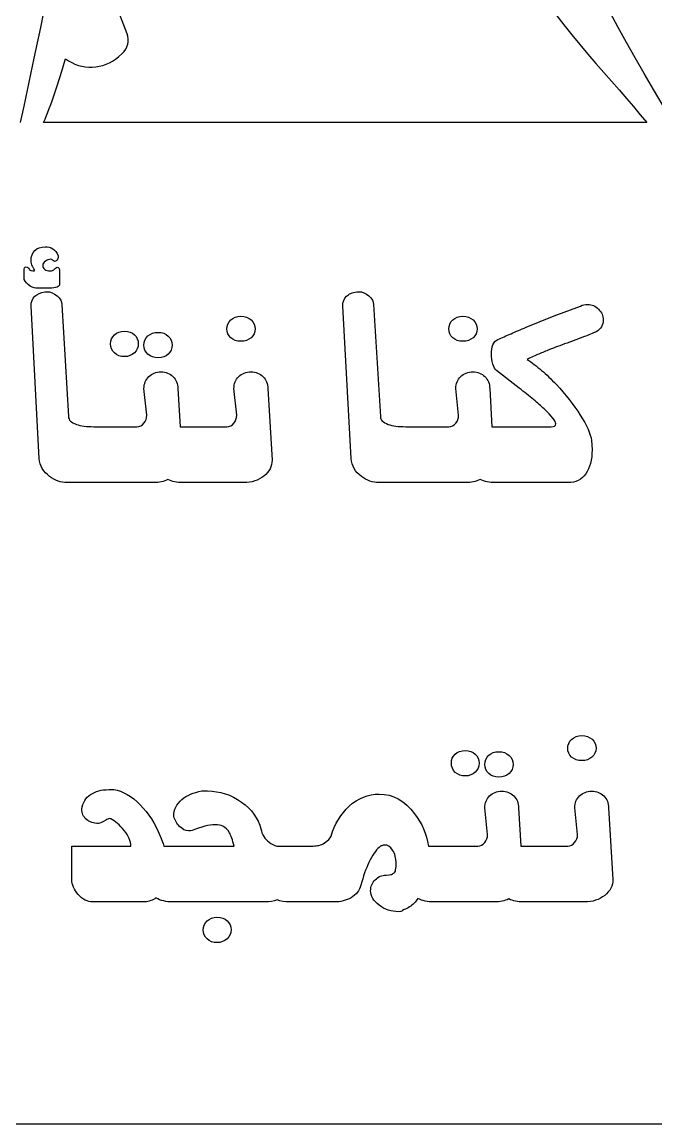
# Model space of a CAD drawing. Extents: x 895 to 1314, y 693 to 1260.
# Drawn here: x 1088.6 to 1204.2, y 693.1 to 894 of the extents above; entities that cross this region are included whole.
import ezdxf

# ---------------------------------------------------------------- set-up
doc = ezdxf.new("R2010")
doc.units = 0
doc.layers.add('H0113', color=7, linetype='CONTINUOUS')

msp = doc.modelspace()

# ---------------------------------------------------------------- linework, layer by layer
at = {"layer": 'H0113', "color": 7}
for points in [[(1107.719972, 891.889678), (1100.995972, 909.407677)], [(1106.147972, 887.689678), (1106.833972, 888.293678)], [(1202.47797, 875.685678), (1092.486973, 875.685678)], [(1094.499973, 850.367679), (1094.145973, 850.617679)], [(1095.144973, 851.388679), (1095.144973, 851.138679)], [(1088.920973, 847.328679), (1088.920973, 848.743679)], [(1090.149973, 848.685679), (1090.502973, 848.619679), (1090.752973, 848.639679), (1090.918973, 848.703679)], [(1095.415973, 848.140679), (1095.415973, 846.224679)], [(1093.625973, 845.496679), (1091.106973, 845.496679)], [(1092.734973, 844.830679), (1092.899973, 844.830679), (1093.105973, 844.830679)], [(1149.598971, 844.830679), (1149.764971, 844.830679), (1149.972971, 844.830679)], [(1091.688973, 814.39368), (1090.211973, 842.227679)], [(1095.826973, 842.479679), (1097.035973, 822.055679)], [(1148.559971, 814.39368), (1147.040971, 842.227679)], [(1152.655971, 842.477679), (1153.895971, 822.055679)], [(1180.49397, 838.373679), (1185.61497, 840.435679), (1190.38197, 842.227679)], [(1191.15197, 836.644679), (1187.94597, 835.478679)], [(1179.202971, 827.266679), (1175.080971, 830.454679)], [(1111.298972, 822.309679), (1110.799972, 827.191679)], [(1116.961972, 827.193679), (1117.382972, 820.222679), (1125.911972, 820.222679)], [(1127.701972, 822.309679), (1127.202972, 827.191679)], [(1133.364972, 827.193679), (1134.155972, 814.12368)], [(1168.169971, 822.309679), (1167.670971, 827.191679)], [(1173.832971, 827.193679), (1174.253971, 820.222679), (1185.05197, 820.222679)], [(1101.681972, 820.222679), (1109.508972, 820.222679)], [(1158.552971, 820.222679), (1166.379971, 820.222679)], [(1192.42197, 817.70868), (1192.48397, 816.91768), (1192.50497, 816.00068)], [(1112.609972, 810.02268), (1101.681972, 810.02268), (1101.410972, 810.02268), (1096.768973, 810.02268)], [(1129.013972, 810.02268), (1117.814972, 810.02268)], [(1169.480971, 810.02268), (1158.552971, 810.02268), (1158.281971, 810.02268), (1153.639971, 810.02268)], [(1188.11297, 810.02268), (1174.892971, 810.02268)], [(1104.395972, 754.037681), (1105.269972, 754.037681)], [(1121.356972, 753.788681), (1122.127972, 753.788681), (1122.377972, 753.788681)], [(1173.444971, 745.839681), (1172.944971, 750.721681)], [(1179.107971, 750.723681), (1179.528971, 743.753681), (1188.05897, 743.753681)], [(1189.84897, 745.839681), (1189.34897, 750.721681)], [(1195.51197, 750.723681), (1196.30197, 737.653682)], [(1119.562972, 746.585681), (1119.270972, 746.522681), (1118.916972, 746.522681)], [(1097.650973, 737.653682), (1097.650973, 743.753681), (1108.392972, 743.753681)], [(1114.431972, 743.753681), (1127.236972, 743.753681)], [(1134.991972, 743.753681), (1141.636971, 743.753681)], [(1162.667971, 743.753681), (1171.654971, 743.753681)], [(1156.687971, 739.435682), (1156.770971, 740.032681), (1156.770971, 740.546681)], [(1154.950971, 738.445682), (1155.492971, 738.486682), (1155.825971, 738.569682)], [(1110.952972, 733.552682), (1101.481972, 733.552682)], [(1132.851972, 733.552682), (1116.010972, 733.552682)], [(1145.424971, 733.552682), (1137.327972, 733.552682)], [(1174.755971, 733.552682), (1163.556971, 733.552682)], [(1191.15997, 733.552682), (1179.960971, 733.552682)], [(924.856977, 693.071683), (1283.685968, 693.071683)]]:
    msp.add_lwpolyline(points, dxfattribs=at)
at = {"layer": 'H0113', "color": 1}
for points in [[(1107.719972, 891.889678), (1100.995972, 909.407677)], [(1106.147972, 887.689678), (1106.833972, 888.293678)], [(1202.47797, 875.685678), (1092.486973, 875.685678)], [(1094.499973, 850.367679), (1094.145973, 850.617679)], [(1095.144973, 851.388679), (1095.144973, 851.138679)], [(1088.920973, 847.328679), (1088.920973, 848.743679)], [(1090.149973, 848.685679), (1090.502973, 848.619679), (1090.752973, 848.639679), (1090.918973, 848.703679)], [(1095.415973, 848.140679), (1095.415973, 846.224679)], [(1093.625973, 845.496679), (1091.106973, 845.496679)], [(1092.734973, 844.830679), (1092.899973, 844.830679), (1093.105973, 844.830679)], [(1149.598971, 844.830679), (1149.764971, 844.830679), (1149.972971, 844.830679)], [(1091.688973, 814.39368), (1090.211973, 842.227679)], [(1095.826973, 842.479679), (1097.035973, 822.055679)], [(1148.559971, 814.39368), (1147.040971, 842.227679)], [(1152.655971, 842.477679), (1153.895971, 822.055679)], [(1180.49397, 838.373679), (1185.61497, 840.435679), (1190.38197, 842.227679)], [(1191.15197, 836.644679), (1187.94597, 835.478679)], [(1179.202971, 827.266679), (1175.080971, 830.454679)], [(1111.298972, 822.309679), (1110.799972, 827.191679)], [(1116.961972, 827.193679), (1117.382972, 820.222679), (1125.911972, 820.222679)], [(1127.701972, 822.309679), (1127.202972, 827.191679)], [(1133.364972, 827.193679), (1134.155972, 814.12368)], [(1168.169971, 822.309679), (1167.670971, 827.191679)], [(1173.832971, 827.193679), (1174.253971, 820.222679), (1185.05197, 820.222679)], [(1101.681972, 820.222679), (1109.508972, 820.222679)], [(1158.552971, 820.222679), (1166.379971, 820.222679)], [(1192.42197, 817.70868), (1192.48397, 816.91768), (1192.50497, 816.00068)], [(1112.609972, 810.02268), (1101.681972, 810.02268), (1101.410972, 810.02268), (1096.768973, 810.02268)], [(1129.013972, 810.02268), (1117.814972, 810.02268)], [(1169.480971, 810.02268), (1158.552971, 810.02268), (1158.281971, 810.02268), (1153.639971, 810.02268)], [(1188.11297, 810.02268), (1174.892971, 810.02268)], [(1104.395972, 754.037681), (1105.269972, 754.037681)], [(1121.356972, 753.788681), (1122.127972, 753.788681), (1122.377972, 753.788681)], [(1173.444971, 745.839681), (1172.944971, 750.721681)], [(1179.107971, 750.723681), (1179.528971, 743.753681), (1188.05897, 743.753681)], [(1189.84897, 745.839681), (1189.34897, 750.721681)], [(1195.51197, 750.723681), (1196.30197, 737.653682)], [(1119.562972, 746.585681), (1119.270972, 746.522681), (1118.916972, 746.522681)], [(1097.650973, 737.653682), (1097.650973, 743.753681), (1108.392972, 743.753681)], [(1114.431972, 743.753681), (1127.236972, 743.753681)], [(1134.991972, 743.753681), (1141.636971, 743.753681)], [(1162.667971, 743.753681), (1171.654971, 743.753681)], [(1156.687971, 739.435682), (1156.770971, 740.032681), (1156.770971, 740.546681)], [(1154.950971, 738.445682), (1155.492971, 738.486682), (1155.825971, 738.569682)], [(1110.952972, 733.552682), (1101.481972, 733.552682)], [(1132.851972, 733.552682), (1116.010972, 733.552682)], [(1145.424971, 733.552682), (1137.327972, 733.552682)], [(1174.755971, 733.552682), (1163.556971, 733.552682)], [(1191.15997, 733.552682), (1179.960971, 733.552682)], [(924.856977, 693.071683), (1283.685968, 693.071683)]]:
    msp.add_lwpolyline(points, dxfattribs=at)
for points in [[(1088.920973, 847.328679)], [(1125.911972, 838.043679)], [(1166.379971, 838.043679)], [(1104.700972, 835.337679)], [(1110.799972, 835.107679)], [(1167.649971, 820.858679)], [(1093.583973, 811.15268)], [(1193.22097, 761.573681)], [(1171.904971, 758.867681)], [(1178.086971, 758.638681)], [(1194.80397, 734.749682)], [(1125.950972, 726.838682)]]:
    msp.add_lwpolyline(points, close=True, dxfattribs=at)
at = {"layer": 'H0113', "color": 7}
for points in [[(1097.857973, 950.089676), (1099.938973, 933.893677), (1095.296973, 907.659677), (1088.201973, 875.685678)], [(1207.32197, 875.685678), (1187.21197, 908.241677), (1179.417971, 931.504677), (1177.059971, 948.407676)], [(1168.543971, 944.148676), (1166.969971, 911.461677), (1190.14797, 890.798678), (1202.47797, 875.685678)], [(1106.833972, 888.293678), (1107.851972, 889.188678), (1108.205972, 890.623678), (1107.719972, 891.889678)], [(1092.486973, 875.685678), (1093.904973, 878.980678), (1095.246973, 882.908678), (1096.472973, 887.317678)], [(1096.472973, 887.317678), (1099.378973, 885.133678), (1103.417972, 885.288678), (1106.147972, 887.689678)], [(1090.211973, 850.510679), (1090.211973, 851.267679), (1090.441973, 851.876679), (1090.904973, 852.339679)], [(1090.904973, 852.339679), (1091.365973, 852.800679), (1091.981973, 853.032679), (1092.751973, 853.032679)], [(1092.751973, 853.032679), (1093.310973, 853.032679), (1093.786973, 852.903679), (1094.178973, 852.647679)], [(1094.178973, 852.647679), (1094.570973, 852.390679), (1094.892973, 851.970679), (1095.144973, 851.388679)], [(1090.439973, 849.459679), (1090.287973, 849.810679), (1090.211973, 850.159679), (1090.211973, 850.510679)], [(1092.813973, 850.388679), (1092.493973, 850.180679), (1092.334973, 849.930679), (1092.334973, 849.638679)], [(1093.832973, 850.742679), (1093.444973, 850.742679), (1093.105973, 850.624679), (1092.813973, 850.388679)], [(1094.145973, 850.617679), (1094.034973, 850.700679), (1093.930973, 850.742679), (1093.832973, 850.742679)], [(1094.967973, 850.617679), (1094.849973, 850.465679), (1094.693973, 850.381679), (1094.499973, 850.367679)], [(1095.144973, 851.138679), (1095.144973, 850.943679), (1095.085973, 850.770679), (1094.967973, 850.617679)], [(1088.920973, 848.743679), (1088.920973, 848.910679), (1088.951973, 849.049679), (1089.013973, 849.160679)], [(1089.013973, 849.160679), (1089.076973, 849.271679), (1089.177973, 849.340679), (1089.316973, 849.368679)], [(1089.316973, 849.368679), (1089.426973, 849.324679), (1089.524973, 849.276679), (1089.607973, 849.225679)], [(1089.607973, 849.225679), (1089.691973, 849.173679), (1089.794973, 849.059679), (1089.919973, 848.883679)], [(1089.919973, 848.883679), (1089.933973, 848.809679), (1090.009973, 848.743679), (1090.149973, 848.685679)], [(1090.690973, 849.029679), (1090.606973, 849.161679), (1090.522973, 849.305679), (1090.439973, 849.459679)], [(1090.918973, 848.703679), (1090.848973, 848.787679), (1090.773973, 848.895679), (1090.690973, 849.029679)], [(1092.334973, 849.638679), (1092.334973, 849.375679), (1092.452973, 849.132679), (1092.688973, 848.910679)], [(1092.688973, 848.910679), (1092.951973, 848.715679), (1093.264973, 848.619679), (1093.625973, 848.619679)], [(1093.625973, 848.619679), (1093.846973, 848.619679), (1094.055973, 848.667679), (1094.249973, 848.764679)], [(1094.249973, 848.764679), (1094.304973, 848.792679), (1094.374973, 848.844679), (1094.457973, 848.920679)], [(1094.457973, 848.920679), (1094.541973, 848.997679), (1094.603973, 849.063679), (1094.644973, 849.118679)], [(1094.644973, 849.118679), (1094.784973, 849.257679), (1094.895973, 849.327679), (1094.978973, 849.327679)], [(1094.978973, 849.327679), (1095.130973, 849.354679), (1095.238973, 849.261679), (1095.300973, 849.046679)], [(1095.300973, 849.046679), (1095.363973, 848.830679), (1095.398973, 848.660679), (1095.404973, 848.535679)], [(1095.404973, 848.535679), (1095.411973, 848.411679), (1095.415973, 848.278679), (1095.415973, 848.140679)], [(1089.680973, 846.131679), (1089.173973, 846.554679), (1088.920973, 846.953679), (1088.920973, 847.328679)], [(1091.106973, 845.496679), (1090.661973, 845.496679), (1090.186973, 845.708679), (1089.680973, 846.131679)], [(1095.415973, 846.224679), (1095.415973, 845.975679), (1095.255973, 845.791679), (1094.936973, 845.673679)], [(1090.211973, 842.227679), (1090.211973, 842.989679), (1090.433973, 843.581679), (1090.877973, 844.004679)], [(1090.877973, 844.004679), (1091.322973, 844.428679), (1091.941973, 844.703679), (1092.734973, 844.830679)], [(1093.105973, 844.830679), (1093.737973, 844.830679), (1094.349973, 844.583679), (1094.940973, 844.092679)], [(1094.936973, 845.673679), (1094.617973, 845.555679), (1094.179973, 845.496679), (1093.625973, 845.496679)], [(1094.940973, 844.092679), (1095.530973, 843.599679), (1095.826973, 843.061679), (1095.826973, 842.479679)], [(1147.040971, 842.227679), (1147.040971, 842.989679), (1147.265971, 843.581679), (1147.716971, 844.004679)], [(1147.716971, 844.004679), (1148.166971, 844.428679), (1148.794971, 844.703679), (1149.598971, 844.830679)], [(1149.972971, 844.830679), (1150.596971, 844.830679), (1151.199971, 844.583679), (1151.781971, 844.091679)], [(1151.781971, 844.091679), (1152.363971, 843.598679), (1152.655971, 843.060679), (1152.655971, 842.477679)], [(1190.38197, 842.227679), (1190.76997, 842.422679), (1191.20697, 842.519679), (1191.69297, 842.519679)], [(1191.69297, 842.519679), (1192.46997, 842.519679), (1193.13597, 842.231679), (1193.69197, 841.654679)], [(1126.619972, 839.677679), (1127.091972, 840.128679), (1127.709972, 840.354679), (1128.472972, 840.354679)], [(1128.472972, 840.354679), (1129.235972, 840.354679), (1129.859972, 840.132679), (1130.346972, 839.688679)], [(1167.087971, 839.677679), (1167.559971, 840.128679), (1168.176971, 840.354679), (1168.939971, 840.354679)], [(1168.939971, 840.354679), (1169.703971, 840.354679), (1170.327971, 840.132679), (1170.814971, 839.688679)], [(1193.69197, 841.654679), (1194.24597, 841.078679), (1194.52497, 840.428679), (1194.52497, 839.707679)], [(1125.911972, 838.043679), (1125.911972, 838.681679), (1126.147972, 839.226679), (1126.619972, 839.677679)], [(1126.619972, 836.450679), (1126.147972, 836.888679), (1125.911972, 837.419679), (1125.911972, 838.043679)], [(1131.074972, 838.043679), (1131.074972, 837.419679), (1130.827972, 836.888679), (1130.335972, 836.450679)], [(1130.346972, 839.688679), (1130.831972, 839.243679), (1131.074972, 838.695679), (1131.074972, 838.043679)], [(1166.379971, 838.043679), (1166.379971, 838.681679), (1166.615971, 839.226679), (1167.087971, 839.677679)], [(1167.087971, 836.450679), (1166.615971, 836.888679), (1166.379971, 837.419679), (1166.379971, 838.043679)], [(1171.541971, 838.043679), (1171.541971, 837.419679), (1171.295971, 836.888679), (1170.803971, 836.450679)], [(1170.814971, 839.688679), (1171.299971, 839.243679), (1171.541971, 838.695679), (1171.541971, 838.043679)], [(1177.724971, 837.184679), (1178.584971, 837.560679), (1179.507971, 837.955679), (1180.49397, 838.373679)], [(1194.52497, 839.707679), (1194.52497, 838.735679), (1194.10097, 838.012679), (1193.25497, 837.540679)], [(1104.700972, 835.337679), (1104.700972, 835.974679), (1104.932972, 836.520679), (1105.397972, 836.971679)], [(1105.397972, 836.971679), (1105.861972, 837.421679), (1106.482972, 837.647679), (1107.260972, 837.647679)], [(1107.260972, 837.647679), (1107.995972, 837.647679), (1108.592972, 837.425679), (1109.050972, 836.982679)], [(1109.050972, 836.982679), (1109.522972, 836.565679), (1109.758972, 836.016679), (1109.758972, 835.337679)], [(1110.799972, 835.107679), (1110.799972, 835.774679), (1111.038972, 836.326679), (1111.517972, 836.763679)], [(1111.517972, 836.763679), (1111.995972, 837.200679), (1112.617972, 837.419679), (1113.380972, 837.419679)], [(1113.380972, 837.419679), (1114.129972, 837.419679), (1114.744972, 837.197679), (1115.222972, 836.752679)], [(1115.222972, 836.752679), (1115.701972, 836.308679), (1115.940972, 835.760679), (1115.940972, 835.107679)], [(1128.472972, 835.795679), (1127.709972, 835.795679), (1127.091972, 836.013679), (1126.619972, 836.450679)], [(1130.335972, 836.450679), (1129.842972, 836.013679), (1129.222972, 835.795679), (1128.472972, 835.795679)], [(1168.939971, 835.795679), (1168.176971, 835.795679), (1167.559971, 836.013679), (1167.087971, 836.450679)], [(1170.803971, 836.450679), (1170.310971, 836.013679), (1169.689971, 835.795679), (1168.939971, 835.795679)], [(1174.424971, 835.132679), (1174.598971, 835.597679), (1174.899971, 835.928679), (1175.329971, 836.122679)], [(1175.329971, 836.122679), (1176.066971, 836.455679), (1176.863971, 836.809679), (1177.724971, 837.184679)], [(1193.25497, 837.540679), (1192.97697, 837.387679), (1192.27597, 837.088679), (1191.15197, 836.644679)], [(1105.418972, 833.660679), (1104.939972, 834.098679), (1104.700972, 834.657679), (1104.700972, 835.337679)], [(1109.758972, 835.337679), (1109.758972, 834.698679), (1109.519972, 834.150679), (1109.039972, 833.692679)], [(1111.517972, 833.432679), (1111.038972, 833.869679), (1110.799972, 834.427679), (1110.799972, 835.107679)], [(1115.940972, 835.107679), (1115.940972, 834.455679), (1115.701972, 833.903679), (1115.222972, 833.453679)], [(1174.164971, 833.434679), (1174.164971, 834.100679), (1174.250971, 834.667679), (1174.424971, 835.132679)], [(1184.76097, 834.269679), (1184.12297, 834.019679), (1183.47297, 833.752679), (1182.81497, 833.467679)], [(1187.94597, 835.478679), (1186.69697, 835.033679), (1185.63597, 834.630679), (1184.76097, 834.269679)], [(1107.260972, 833.005679), (1106.510972, 833.005679), (1105.896972, 833.223679), (1105.418972, 833.660679)], [(1109.039972, 833.692679), (1108.561972, 833.234679), (1107.967972, 833.005679), (1107.260972, 833.005679)], [(1113.380972, 832.776679), (1112.617972, 832.776679), (1111.995972, 832.995679), (1111.517972, 833.432679)], [(1115.222972, 833.453679), (1114.744972, 833.001679), (1114.129972, 832.776679), (1113.380972, 832.776679)], [(1174.424971, 831.641679), (1174.250971, 832.252679), (1174.164971, 832.850679), (1174.164971, 833.434679)], [(1182.81497, 833.467679), (1182.15597, 833.183679), (1181.43697, 832.860679), (1180.65997, 832.499679)], [(1180.65997, 832.499679), (1181.53397, 831.915679), (1182.41197, 831.245679), (1183.29397, 830.488679)], [(1111.673972, 829.370679), (1112.256972, 829.934679), (1112.998972, 830.216679), (1113.900972, 830.216679)], [(1113.900972, 830.216679), (1114.774972, 830.216679), (1115.503972, 829.930679), (1116.087972, 829.360679)], [(1128.076972, 829.370679), (1128.660972, 829.934679), (1129.401972, 830.216679), (1130.304972, 830.216679)], [(1130.304972, 830.216679), (1131.178972, 830.216679), (1131.907972, 829.930679), (1132.490972, 829.360679)], [(1168.544971, 829.370679), (1169.127971, 829.934679), (1169.869971, 830.216679), (1170.771971, 830.216679)], [(1170.771971, 830.216679), (1171.645971, 830.216679), (1172.374971, 829.930679), (1172.958971, 829.360679)], [(1175.080971, 830.454679), (1174.816971, 830.634679), (1174.598971, 831.030679), (1174.424971, 831.641679)], [(1183.29397, 830.488679), (1184.17397, 829.732679), (1185.07297, 828.867679), (1185.98997, 827.895679)], [(1110.799972, 827.191679), (1110.799972, 828.080679), (1111.090972, 828.807679), (1111.673972, 829.370679)], [(1116.087972, 829.360679), (1116.669972, 828.790679), (1116.961972, 828.068679), (1116.961972, 827.193679)], [(1127.202972, 827.191679), (1127.202972, 828.080679), (1127.494972, 828.807679), (1128.076972, 829.370679)], [(1132.490972, 829.360679), (1133.073972, 828.790679), (1133.364972, 828.068679), (1133.364972, 827.193679)], [(1167.670971, 827.191679), (1167.670971, 828.080679), (1167.961971, 828.807679), (1168.544971, 829.370679)], [(1172.958971, 829.360679), (1173.540971, 828.790679), (1173.832971, 828.068679), (1173.832971, 827.193679)], [(1185.98997, 827.895679), (1187.64097, 826.131679), (1189.09797, 824.271679), (1190.36097, 822.312679)], [(1181.82597, 825.161679), (1181.01997, 825.828679), (1180.14597, 826.529679), (1179.202971, 827.266679)], [(1183.76097, 823.473679), (1183.20697, 823.987679), (1182.56097, 824.550679), (1181.82597, 825.161679)], [(1097.035973, 822.055679), (1097.035973, 821.452679), (1097.512973, 820.981679), (1098.467973, 820.643679)], [(1110.778972, 820.858679), (1111.125972, 821.283679), (1111.298972, 821.766679), (1111.298972, 822.309679)], [(1127.181972, 820.858679), (1127.528972, 821.283679), (1127.701972, 821.766679), (1127.701972, 822.309679)], [(1153.895971, 822.055679), (1153.895971, 821.451679), (1154.373971, 820.981679), (1155.330971, 820.643679)], [(1167.649971, 820.858679), (1167.996971, 821.283679), (1168.169971, 821.766679), (1168.169971, 822.309679)], [(1185.88497, 820.723679), (1185.88497, 821.237679), (1185.17797, 822.154679), (1183.76097, 823.473679)], [(1190.36097, 822.312679), (1191.54097, 820.451679), (1192.22697, 818.91668), (1192.42197, 817.70868)], [(1098.467973, 820.643679), (1099.282973, 820.362679), (1100.353972, 820.222679), (1101.681972, 820.222679)], [(1109.508972, 820.222679), (1110.007972, 820.222679), (1110.431972, 820.435679), (1110.778972, 820.858679)], [(1125.911972, 820.222679), (1126.411972, 820.222679), (1126.834972, 820.435679), (1127.181972, 820.858679)], [(1155.330971, 820.643679), (1156.147971, 820.362679), (1157.221971, 820.222679), (1158.552971, 820.222679)], [(1166.379971, 820.222679), (1166.878971, 820.222679), (1167.302971, 820.435679), (1167.649971, 820.858679)], [(1185.05197, 820.222679), (1185.60797, 820.222679), (1185.88497, 820.389679), (1185.88497, 820.723679)], [(1192.50497, 816.00068), (1192.50497, 814.16768), (1192.12297, 812.71268), (1191.35997, 811.63668)], [(1093.583973, 811.15268), (1092.445973, 811.98868), (1091.814973, 813.06868), (1091.688973, 814.39368)], [(1134.155972, 814.12368), (1134.155972, 812.98468), (1133.655972, 812.01768), (1132.656972, 811.21868)], [(1150.453971, 811.15268), (1149.315971, 811.98868), (1148.684971, 813.06868), (1148.559971, 814.39368)], [(1096.768973, 810.02268), (1095.644973, 810.02268), (1094.582973, 810.39868), (1093.583973, 811.15268)], [(1115.162972, 810.56568), (1114.403972, 810.21468), (1113.558972, 810.02268), (1112.609972, 810.02268)], [(1117.814972, 810.02268), (1116.823972, 810.02268), (1115.943972, 810.20968), (1115.162972, 810.56568)], [(1132.656972, 811.21868), (1131.657972, 810.42068), (1130.443972, 810.02268), (1129.013972, 810.02268)], [(1153.639971, 810.02268), (1152.514971, 810.02268), (1151.453971, 810.39868), (1150.453971, 811.15268)], [(1172.102971, 810.59568), (1171.326971, 810.22268), (1170.458971, 810.02268), (1169.480971, 810.02268)], [(1174.892971, 810.02268), (1173.830971, 810.02268), (1172.906971, 810.22068), (1172.102971, 810.59568)], [(1191.35997, 811.63668), (1190.59697, 810.56068), (1189.51397, 810.02268), (1188.11297, 810.02268)], [(1188.76697, 763.207681), (1189.23797, 763.659681), (1189.85597, 763.885681), (1190.61897, 763.885681)], [(1190.61897, 763.885681), (1191.38197, 763.885681), (1192.00697, 763.662681), (1192.49297, 763.218681)], [(1188.05897, 761.573681), (1188.05897, 762.212681), (1188.29497, 762.756681), (1188.76697, 763.207681)], [(1188.76697, 759.981681), (1188.29497, 760.418681), (1188.05897, 760.949681), (1188.05897, 761.573681)], [(1193.22097, 761.573681), (1193.22097, 760.949681), (1192.97497, 760.418681), (1192.48297, 759.981681)], [(1192.49297, 763.218681), (1192.97797, 762.774681), (1193.22097, 762.225681), (1193.22097, 761.573681)], [(1166.845971, 758.867681), (1166.845971, 759.505681), (1167.077971, 760.050681), (1167.542971, 760.501681)], [(1167.542971, 760.501681), (1168.006971, 760.952681), (1168.628971, 761.178681), (1169.405971, 761.178681)], [(1169.405971, 761.178681), (1170.141971, 761.178681), (1170.738971, 760.955681), (1171.196971, 760.512681)], [(1171.196971, 760.512681), (1171.667971, 760.096681), (1171.904971, 759.546681), (1171.904971, 758.867681)], [(1172.944971, 758.638681), (1172.944971, 759.304681), (1173.183971, 759.856681), (1173.662971, 760.293681)], [(1173.662971, 760.293681), (1174.141971, 760.731681), (1174.762971, 760.949681), (1175.525971, 760.949681)], [(1175.525971, 760.949681), (1176.275971, 760.949681), (1176.889971, 760.727681), (1177.368971, 760.283681)], [(1177.368971, 760.283681), (1177.847971, 759.838681), (1178.086971, 759.290681), (1178.086971, 758.638681)], [(1190.61897, 759.325681), (1189.85597, 759.325681), (1189.23797, 759.544681), (1188.76697, 759.981681)], [(1192.48297, 759.981681), (1191.98897, 759.544681), (1191.36897, 759.325681), (1190.61897, 759.325681)], [(1167.563971, 757.191681), (1167.084971, 757.628681), (1166.845971, 758.187681), (1166.845971, 758.867681)], [(1171.904971, 758.867681), (1171.904971, 758.229681), (1171.664971, 757.680681), (1171.185971, 757.222681)], [(1173.662971, 756.962681), (1173.183971, 757.400681), (1172.944971, 757.958681), (1172.944971, 758.638681)], [(1178.086971, 758.638681), (1178.086971, 757.986681), (1177.847971, 757.434681), (1177.368971, 756.983681)], [(1169.405971, 756.535681), (1168.656971, 756.535681), (1168.042971, 756.754681), (1167.563971, 757.191681)], [(1171.185971, 757.222681), (1170.706971, 756.765681), (1170.113971, 756.535681), (1169.405971, 756.535681)], [(1175.525971, 756.307681), (1174.762971, 756.307681), (1174.141971, 756.525681), (1173.662971, 756.962681)], [(1177.368971, 756.983681), (1176.889971, 756.532681), (1176.275971, 756.307681), (1175.525971, 756.307681)], [(1101.053972, 753.153681), (1101.920972, 753.742681), (1103.034972, 754.037681), (1104.395972, 754.037681)], [(1105.269972, 754.037681), (1106.935972, 753.800681), (1108.551972, 752.874681), (1110.119972, 751.259681)], [(1117.728972, 752.254681), (1118.617972, 752.982681), (1119.826972, 753.493681), (1121.356972, 753.788681)], [(1122.377972, 753.788681), (1124.629972, 753.788681), (1126.690972, 753.117681), (1128.560972, 751.778681)], [(1173.818971, 752.901681), (1174.402971, 753.464681), (1175.143971, 753.746681), (1176.046971, 753.746681)], [(1176.046971, 753.746681), (1176.920971, 753.746681), (1177.649971, 753.461681), (1178.232971, 752.891681)], [(1190.22397, 752.901681), (1190.80697, 753.464681), (1191.54897, 753.746681), (1192.45097, 753.746681)], [(1192.45097, 753.746681), (1193.32497, 753.746681), (1194.05397, 753.461681), (1194.63797, 752.891681)], [(1099.440973, 750.498681), (1099.648973, 751.678681), (1100.186972, 752.562681), (1101.053972, 753.153681)], [(1116.226972, 749.168681), (1116.226972, 750.385681), (1116.726972, 751.414681), (1117.728972, 752.254681)], [(1128.560972, 751.778681), (1130.429972, 750.438681), (1131.614972, 748.805681), (1132.115972, 746.875681)], [(1148.235971, 751.035681), (1149.845971, 752.495681), (1151.655971, 753.225681), (1153.668971, 753.225681)], [(1153.668971, 753.225681), (1156.180971, 753.225681), (1158.342971, 752.032681), (1160.153971, 749.645681)], [(1172.944971, 750.721681), (1172.944971, 751.611681), (1173.236971, 752.337681), (1173.818971, 752.901681)], [(1178.232971, 752.891681), (1178.815971, 752.321681), (1179.107971, 751.598681), (1179.107971, 750.723681)], [(1189.34897, 750.721681), (1189.34897, 751.611681), (1189.64097, 752.337681), (1190.22397, 752.901681)], [(1194.63797, 752.891681), (1195.21997, 752.321681), (1195.51197, 751.598681), (1195.51197, 750.723681)], [(1100.304972, 748.600681), (1099.728973, 749.084681), (1099.440973, 749.716681), (1099.440973, 750.498681)], [(1110.119972, 751.259681), (1111.604972, 749.729681), (1112.823972, 747.832681), (1113.773972, 745.569681)], [(1144.904971, 745.568681), (1145.570971, 747.794681), (1146.681971, 749.616681), (1148.235971, 751.035681)], [(1160.153971, 749.645681), (1161.477971, 747.900681), (1162.311971, 745.935681), (1162.667971, 743.753681)], [(1102.500972, 747.875681), (1101.613972, 747.875681), (1100.880972, 748.116681), (1100.304972, 748.600681)], [(1103.832972, 748.480681), (1103.250972, 748.077681), (1102.805972, 747.875681), (1102.500972, 747.875681)], [(1104.499972, 748.749681), (1104.304972, 748.749681), (1104.083972, 748.659681), (1103.832972, 748.480681)], [(1104.748972, 748.707681), (1104.720972, 748.735681), (1104.637972, 748.749681), (1104.499972, 748.749681)], [(1107.195972, 746.578681), (1106.397972, 747.590681), (1105.581972, 748.300681), (1104.748972, 748.707681)], [(1117.269972, 747.340681), (1116.796972, 747.831681), (1116.449972, 748.440681), (1116.226972, 749.168681)], [(1123.774972, 747.625681), (1122.635972, 747.625681), (1121.230972, 747.278681), (1119.562972, 746.585681)], [(1125.151972, 747.376681), (1124.817972, 747.542681), (1124.358972, 747.625681), (1123.774972, 747.625681)], [(1108.392972, 743.753681), (1108.392972, 744.624681), (1107.993972, 745.566681), (1107.195972, 746.578681)], [(1113.773972, 745.569681), (1114.028972, 744.961681), (1114.244972, 744.356681), (1114.431972, 743.753681)], [(1118.916972, 746.522681), (1118.346972, 746.522681), (1117.797972, 746.795681), (1117.269972, 747.340681)], [(1126.370972, 746.189681), (1126.071972, 746.716681), (1125.665972, 747.112681), (1125.151972, 747.376681)], [(1127.236972, 743.753681), (1126.958972, 744.849681), (1126.669972, 745.661681), (1126.370972, 746.189681)], [(1132.115972, 746.875681), (1132.296972, 745.863681), (1132.789972, 745.051681), (1133.596972, 744.440681)], [(1143.717971, 744.316681), (1144.370971, 744.719681), (1144.765971, 745.137681), (1144.904971, 745.568681)], [(1172.923971, 744.389681), (1173.270971, 744.813681), (1173.444971, 745.296681), (1173.444971, 745.839681)], [(1189.32897, 744.389681), (1189.67597, 744.813681), (1189.84897, 745.296681), (1189.84897, 745.839681)], [(1133.596972, 744.440681), (1134.032972, 744.100681), (1134.500972, 743.879681), (1134.991972, 743.753681)], [(1141.636971, 743.753681), (1142.024971, 743.753681), (1142.382971, 743.794681), (1142.708971, 743.878681)], [(1142.708971, 743.878681), (1143.034971, 743.962681), (1143.371971, 744.108681), (1143.717971, 744.316681)], [(1153.668971, 743.502681), (1153.072971, 743.016681), (1152.454971, 742.097681), (1151.815971, 740.749681)], [(1154.168971, 743.815681), (1154.029971, 743.774681), (1153.863971, 743.669681), (1153.668971, 743.502681)], [(1154.668971, 743.940681), (1154.500971, 743.940681), (1154.334971, 743.898681), (1154.168971, 743.815681)], [(1156.135971, 742.998681), (1155.712971, 743.626681), (1155.222971, 743.940681), (1154.668971, 743.940681)], [(1171.654971, 743.753681), (1172.153971, 743.753681), (1172.576971, 743.965681), (1172.923971, 744.389681)], [(1188.05897, 743.753681), (1188.55797, 743.753681), (1188.98197, 743.965681), (1189.32897, 744.389681)], [(1156.770971, 740.546681), (1156.770971, 741.552681), (1156.558971, 742.369681), (1156.135971, 742.998681)], [(1151.815971, 740.749681), (1151.260971, 739.580682), (1150.768971, 738.204682), (1150.338971, 736.618682)], [(1098.795973, 734.926682), (1098.031973, 735.772682), (1097.650973, 736.682682), (1097.650973, 737.653682)], [(1152.120971, 735.613682), (1152.120971, 736.376682), (1152.401971, 737.039682), (1152.962971, 737.601682)], [(1152.962971, 737.601682), (1153.525971, 738.163682), (1154.187971, 738.445682), (1154.950971, 738.445682)], [(1155.825971, 738.569682), (1156.020971, 738.569682), (1155.783971, 738.572682), (1156.020971, 738.579682)], [(1156.020971, 738.579682), (1156.255971, 738.586682), (1155.972971, 738.638682), (1156.166971, 738.734682)], [(1156.166971, 738.734682), (1156.513971, 738.857682), (1156.687971, 739.091682), (1156.687971, 739.435682)], [(1196.30197, 737.653682), (1196.30197, 736.515682), (1195.80297, 735.547682), (1194.80397, 734.749682)], [(1150.338971, 736.618682), (1150.087971, 735.645682), (1149.491971, 734.880682), (1148.547971, 734.324682)], [(1153.680971, 732.949682), (1152.640971, 733.725682), (1152.120971, 734.613682), (1152.120971, 735.613682)], [(1101.481972, 733.552682), (1100.509972, 733.552682), (1099.614973, 734.010682), (1098.795973, 734.926682)], [(1112.976972, 734.288682), (1112.373972, 733.893682), (1111.699972, 733.647682), (1110.952972, 733.552682)], [(1116.010972, 733.552682), (1114.854972, 733.552682), (1113.846972, 733.803682), (1112.976972, 734.288682)], [(1135.060972, 733.938682), (1134.471972, 733.684682), (1133.738972, 733.552682), (1132.851972, 733.552682)], [(1137.327972, 733.552682), (1136.496972, 733.552682), (1135.744972, 733.688682), (1135.060972, 733.938682)], [(1148.547971, 734.324682), (1147.672971, 733.809682), (1146.632971, 733.552682), (1145.424971, 733.552682)], [(1160.731971, 734.183682), (1160.521971, 733.887682), (1160.299971, 733.599682), (1160.059971, 733.323682)], [(1163.556971, 733.552682), (1162.490971, 733.552682), (1161.554971, 733.771682), (1160.731971, 734.183682)], [(1177.308971, 734.096682), (1176.549971, 733.744682), (1175.704971, 733.552682), (1174.755971, 733.552682)], [(1179.960971, 733.552682), (1178.969971, 733.552682), (1178.089971, 733.740682), (1177.308971, 734.096682)], [(1194.80397, 734.749682), (1193.80497, 733.950682), (1192.58997, 733.552682), (1191.15997, 733.552682)], [(1157.199971, 731.783682), (1155.894971, 731.783682), (1154.722971, 732.171682), (1153.680971, 732.949682)], [(1158.258971, 732.167682), (1157.585971, 731.911682), (1158.087971, 731.783682), (1157.199971, 731.783682)], [(1160.059971, 733.323682), (1159.531971, 732.810682), (1158.931971, 732.425682), (1158.258971, 732.167682)], [(1121.589972, 728.452682), (1121.589972, 729.090682), (1121.825972, 729.635682), (1122.297972, 730.085682)], [(1122.297972, 730.085682), (1122.768972, 730.537682), (1123.372972, 730.762682), (1124.108972, 730.762682)], [(1124.108972, 730.762682), (1124.884972, 730.762682), (1125.506972, 730.543682), (1125.971972, 730.106682)], [(1125.971972, 730.106682), (1126.436972, 729.669682), (1126.668972, 729.117682), (1126.668972, 728.452682)], [(1122.297972, 726.828682), (1121.825972, 727.244682), (1121.589972, 727.785682), (1121.589972, 728.452682)], [(1126.668972, 728.452682), (1126.668972, 727.841682), (1126.429972, 727.304682), (1125.950972, 726.838682)], [(1124.108972, 726.140682), (1123.386972, 726.140682), (1122.782972, 726.370682), (1122.297972, 726.828682)], [(1125.950972, 726.838682), (1125.472972, 726.373682), (1124.857972, 726.140682), (1124.108972, 726.140682)]]:
    msp.add_open_spline(points, degree=3, dxfattribs=at)
at = {"layer": 'H0113', "color": 1}
for points in [[(1097.857973, 950.089676), (1099.938973, 933.893677), (1095.296973, 907.659677), (1088.201973, 875.685678)], [(1207.32197, 875.685678), (1187.21197, 908.241677), (1179.417971, 931.504677), (1177.059971, 948.407676)], [(1168.543971, 944.148676), (1166.969971, 911.461677), (1190.14797, 890.798678), (1202.47797, 875.685678)], [(1106.833972, 888.293678), (1107.851972, 889.188678), (1108.205972, 890.623678), (1107.719972, 891.889678)], [(1092.486973, 875.685678), (1093.904973, 878.980678), (1095.246973, 882.908678), (1096.472973, 887.317678)], [(1096.472973, 887.317678), (1099.378973, 885.133678), (1103.417972, 885.288678), (1106.147972, 887.689678)], [(1090.211973, 850.510679), (1090.211973, 851.267679), (1090.441973, 851.876679), (1090.904973, 852.339679)], [(1090.904973, 852.339679), (1091.365973, 852.800679), (1091.981973, 853.032679), (1092.751973, 853.032679)], [(1092.751973, 853.032679), (1093.310973, 853.032679), (1093.786973, 852.903679), (1094.178973, 852.647679)], [(1094.178973, 852.647679), (1094.570973, 852.390679), (1094.892973, 851.970679), (1095.144973, 851.388679)], [(1090.439973, 849.459679), (1090.287973, 849.810679), (1090.211973, 850.159679), (1090.211973, 850.510679)], [(1092.813973, 850.388679), (1092.493973, 850.180679), (1092.334973, 849.930679), (1092.334973, 849.638679)], [(1093.832973, 850.742679), (1093.444973, 850.742679), (1093.105973, 850.624679), (1092.813973, 850.388679)], [(1094.145973, 850.617679), (1094.034973, 850.700679), (1093.930973, 850.742679), (1093.832973, 850.742679)], [(1094.967973, 850.617679), (1094.849973, 850.465679), (1094.693973, 850.381679), (1094.499973, 850.367679)], [(1095.144973, 851.138679), (1095.144973, 850.943679), (1095.085973, 850.770679), (1094.967973, 850.617679)], [(1088.920973, 848.743679), (1088.920973, 848.910679), (1088.951973, 849.049679), (1089.013973, 849.160679)], [(1089.013973, 849.160679), (1089.076973, 849.271679), (1089.177973, 849.340679), (1089.316973, 849.368679)], [(1089.316973, 849.368679), (1089.426973, 849.324679), (1089.524973, 849.276679), (1089.607973, 849.225679)], [(1089.607973, 849.225679), (1089.691973, 849.173679), (1089.794973, 849.059679), (1089.919973, 848.883679)], [(1089.919973, 848.883679), (1089.933973, 848.809679), (1090.009973, 848.743679), (1090.149973, 848.685679)], [(1090.690973, 849.029679), (1090.606973, 849.161679), (1090.522973, 849.305679), (1090.439973, 849.459679)], [(1090.918973, 848.703679), (1090.848973, 848.787679), (1090.773973, 848.895679), (1090.690973, 849.029679)], [(1092.334973, 849.638679), (1092.334973, 849.375679), (1092.452973, 849.132679), (1092.688973, 848.910679)], [(1092.688973, 848.910679), (1092.951973, 848.715679), (1093.264973, 848.619679), (1093.625973, 848.619679)], [(1093.625973, 848.619679), (1093.846973, 848.619679), (1094.055973, 848.667679), (1094.249973, 848.764679)], [(1094.249973, 848.764679), (1094.304973, 848.792679), (1094.374973, 848.844679), (1094.457973, 848.920679)], [(1094.457973, 848.920679), (1094.541973, 848.997679), (1094.603973, 849.063679), (1094.644973, 849.118679)], [(1094.644973, 849.118679), (1094.784973, 849.257679), (1094.895973, 849.327679), (1094.978973, 849.327679)], [(1094.978973, 849.327679), (1095.130973, 849.354679), (1095.238973, 849.261679), (1095.300973, 849.046679)], [(1095.300973, 849.046679), (1095.363973, 848.830679), (1095.398973, 848.660679), (1095.404973, 848.535679)], [(1095.404973, 848.535679), (1095.411973, 848.411679), (1095.415973, 848.278679), (1095.415973, 848.140679)], [(1089.680973, 846.131679), (1089.173973, 846.554679), (1088.920973, 846.953679), (1088.920973, 847.328679)], [(1091.106973, 845.496679), (1090.661973, 845.496679), (1090.186973, 845.708679), (1089.680973, 846.131679)], [(1095.415973, 846.224679), (1095.415973, 845.975679), (1095.255973, 845.791679), (1094.936973, 845.673679)], [(1090.211973, 842.227679), (1090.211973, 842.989679), (1090.433973, 843.581679), (1090.877973, 844.004679)], [(1090.877973, 844.004679), (1091.322973, 844.428679), (1091.941973, 844.703679), (1092.734973, 844.830679)], [(1093.105973, 844.830679), (1093.737973, 844.830679), (1094.349973, 844.583679), (1094.940973, 844.092679)], [(1094.936973, 845.673679), (1094.617973, 845.555679), (1094.179973, 845.496679), (1093.625973, 845.496679)], [(1094.940973, 844.092679), (1095.530973, 843.599679), (1095.826973, 843.061679), (1095.826973, 842.479679)], [(1147.040971, 842.227679), (1147.040971, 842.989679), (1147.265971, 843.581679), (1147.716971, 844.004679)], [(1147.716971, 844.004679), (1148.166971, 844.428679), (1148.794971, 844.703679), (1149.598971, 844.830679)], [(1149.972971, 844.830679), (1150.596971, 844.830679), (1151.199971, 844.583679), (1151.781971, 844.091679)], [(1151.781971, 844.091679), (1152.363971, 843.598679), (1152.655971, 843.060679), (1152.655971, 842.477679)], [(1190.38197, 842.227679), (1190.76997, 842.422679), (1191.20697, 842.519679), (1191.69297, 842.519679)], [(1191.69297, 842.519679), (1192.46997, 842.519679), (1193.13597, 842.231679), (1193.69197, 841.654679)], [(1126.619972, 839.677679), (1127.091972, 840.128679), (1127.709972, 840.354679), (1128.472972, 840.354679)], [(1128.472972, 840.354679), (1129.235972, 840.354679), (1129.859972, 840.132679), (1130.346972, 839.688679)], [(1167.087971, 839.677679), (1167.559971, 840.128679), (1168.176971, 840.354679), (1168.939971, 840.354679)], [(1168.939971, 840.354679), (1169.703971, 840.354679), (1170.327971, 840.132679), (1170.814971, 839.688679)], [(1193.69197, 841.654679), (1194.24597, 841.078679), (1194.52497, 840.428679), (1194.52497, 839.707679)], [(1125.911972, 838.043679), (1125.911972, 838.681679), (1126.147972, 839.226679), (1126.619972, 839.677679)], [(1126.619972, 836.450679), (1126.147972, 836.888679), (1125.911972, 837.419679), (1125.911972, 838.043679)], [(1131.074972, 838.043679), (1131.074972, 837.419679), (1130.827972, 836.888679), (1130.335972, 836.450679)], [(1130.346972, 839.688679), (1130.831972, 839.243679), (1131.074972, 838.695679), (1131.074972, 838.043679)], [(1166.379971, 838.043679), (1166.379971, 838.681679), (1166.615971, 839.226679), (1167.087971, 839.677679)], [(1167.087971, 836.450679), (1166.615971, 836.888679), (1166.379971, 837.419679), (1166.379971, 838.043679)], [(1171.541971, 838.043679), (1171.541971, 837.419679), (1171.295971, 836.888679), (1170.803971, 836.450679)], [(1170.814971, 839.688679), (1171.299971, 839.243679), (1171.541971, 838.695679), (1171.541971, 838.043679)], [(1177.724971, 837.184679), (1178.584971, 837.560679), (1179.507971, 837.955679), (1180.49397, 838.373679)], [(1194.52497, 839.707679), (1194.52497, 838.735679), (1194.10097, 838.012679), (1193.25497, 837.540679)], [(1104.700972, 835.337679), (1104.700972, 835.974679), (1104.932972, 836.520679), (1105.397972, 836.971679)], [(1105.397972, 836.971679), (1105.861972, 837.421679), (1106.482972, 837.647679), (1107.260972, 837.647679)], [(1107.260972, 837.647679), (1107.995972, 837.647679), (1108.592972, 837.425679), (1109.050972, 836.982679)], [(1109.050972, 836.982679), (1109.522972, 836.565679), (1109.758972, 836.016679), (1109.758972, 835.337679)], [(1110.799972, 835.107679), (1110.799972, 835.774679), (1111.038972, 836.326679), (1111.517972, 836.763679)], [(1111.517972, 836.763679), (1111.995972, 837.200679), (1112.617972, 837.419679), (1113.380972, 837.419679)], [(1113.380972, 837.419679), (1114.129972, 837.419679), (1114.744972, 837.197679), (1115.222972, 836.752679)], [(1115.222972, 836.752679), (1115.701972, 836.308679), (1115.940972, 835.760679), (1115.940972, 835.107679)], [(1128.472972, 835.795679), (1127.709972, 835.795679), (1127.091972, 836.013679), (1126.619972, 836.450679)], [(1130.335972, 836.450679), (1129.842972, 836.013679), (1129.222972, 835.795679), (1128.472972, 835.795679)], [(1168.939971, 835.795679), (1168.176971, 835.795679), (1167.559971, 836.013679), (1167.087971, 836.450679)], [(1170.803971, 836.450679), (1170.310971, 836.013679), (1169.689971, 835.795679), (1168.939971, 835.795679)], [(1174.424971, 835.132679), (1174.598971, 835.597679), (1174.899971, 835.928679), (1175.329971, 836.122679)], [(1175.329971, 836.122679), (1176.066971, 836.455679), (1176.863971, 836.809679), (1177.724971, 837.184679)], [(1193.25497, 837.540679), (1192.97697, 837.387679), (1192.27597, 837.088679), (1191.15197, 836.644679)], [(1105.418972, 833.660679), (1104.939972, 834.098679), (1104.700972, 834.657679), (1104.700972, 835.337679)], [(1109.758972, 835.337679), (1109.758972, 834.698679), (1109.519972, 834.150679), (1109.039972, 833.692679)], [(1111.517972, 833.432679), (1111.038972, 833.869679), (1110.799972, 834.427679), (1110.799972, 835.107679)], [(1115.940972, 835.107679), (1115.940972, 834.455679), (1115.701972, 833.903679), (1115.222972, 833.453679)], [(1174.164971, 833.434679), (1174.164971, 834.100679), (1174.250971, 834.667679), (1174.424971, 835.132679)], [(1184.76097, 834.269679), (1184.12297, 834.019679), (1183.47297, 833.752679), (1182.81497, 833.467679)], [(1187.94597, 835.478679), (1186.69697, 835.033679), (1185.63597, 834.630679), (1184.76097, 834.269679)], [(1107.260972, 833.005679), (1106.510972, 833.005679), (1105.896972, 833.223679), (1105.418972, 833.660679)], [(1109.039972, 833.692679), (1108.561972, 833.234679), (1107.967972, 833.005679), (1107.260972, 833.005679)], [(1113.380972, 832.776679), (1112.617972, 832.776679), (1111.995972, 832.995679), (1111.517972, 833.432679)], [(1115.222972, 833.453679), (1114.744972, 833.001679), (1114.129972, 832.776679), (1113.380972, 832.776679)], [(1174.424971, 831.641679), (1174.250971, 832.252679), (1174.164971, 832.850679), (1174.164971, 833.434679)], [(1182.81497, 833.467679), (1182.15597, 833.183679), (1181.43697, 832.860679), (1180.65997, 832.499679)], [(1180.65997, 832.499679), (1181.53397, 831.915679), (1182.41197, 831.245679), (1183.29397, 830.488679)], [(1111.673972, 829.370679), (1112.256972, 829.934679), (1112.998972, 830.216679), (1113.900972, 830.216679)], [(1113.900972, 830.216679), (1114.774972, 830.216679), (1115.503972, 829.930679), (1116.087972, 829.360679)], [(1128.076972, 829.370679), (1128.660972, 829.934679), (1129.401972, 830.216679), (1130.304972, 830.216679)], [(1130.304972, 830.216679), (1131.178972, 830.216679), (1131.907972, 829.930679), (1132.490972, 829.360679)], [(1168.544971, 829.370679), (1169.127971, 829.934679), (1169.869971, 830.216679), (1170.771971, 830.216679)], [(1170.771971, 830.216679), (1171.645971, 830.216679), (1172.374971, 829.930679), (1172.958971, 829.360679)], [(1175.080971, 830.454679), (1174.816971, 830.634679), (1174.598971, 831.030679), (1174.424971, 831.641679)], [(1183.29397, 830.488679), (1184.17397, 829.732679), (1185.07297, 828.867679), (1185.98997, 827.895679)], [(1110.799972, 827.191679), (1110.799972, 828.080679), (1111.090972, 828.807679), (1111.673972, 829.370679)], [(1116.087972, 829.360679), (1116.669972, 828.790679), (1116.961972, 828.068679), (1116.961972, 827.193679)], [(1127.202972, 827.191679), (1127.202972, 828.080679), (1127.494972, 828.807679), (1128.076972, 829.370679)], [(1132.490972, 829.360679), (1133.073972, 828.790679), (1133.364972, 828.068679), (1133.364972, 827.193679)], [(1167.670971, 827.191679), (1167.670971, 828.080679), (1167.961971, 828.807679), (1168.544971, 829.370679)], [(1172.958971, 829.360679), (1173.540971, 828.790679), (1173.832971, 828.068679), (1173.832971, 827.193679)], [(1185.98997, 827.895679), (1187.64097, 826.131679), (1189.09797, 824.271679), (1190.36097, 822.312679)], [(1181.82597, 825.161679), (1181.01997, 825.828679), (1180.14597, 826.529679), (1179.202971, 827.266679)], [(1183.76097, 823.473679), (1183.20697, 823.987679), (1182.56097, 824.550679), (1181.82597, 825.161679)], [(1097.035973, 822.055679), (1097.035973, 821.452679), (1097.512973, 820.981679), (1098.467973, 820.643679)], [(1110.778972, 820.858679), (1111.125972, 821.283679), (1111.298972, 821.766679), (1111.298972, 822.309679)], [(1127.181972, 820.858679), (1127.528972, 821.283679), (1127.701972, 821.766679), (1127.701972, 822.309679)], [(1153.895971, 822.055679), (1153.895971, 821.451679), (1154.373971, 820.981679), (1155.330971, 820.643679)], [(1167.649971, 820.858679), (1167.996971, 821.283679), (1168.169971, 821.766679), (1168.169971, 822.309679)], [(1185.88497, 820.723679), (1185.88497, 821.237679), (1185.17797, 822.154679), (1183.76097, 823.473679)], [(1190.36097, 822.312679), (1191.54097, 820.451679), (1192.22697, 818.91668), (1192.42197, 817.70868)], [(1098.467973, 820.643679), (1099.282973, 820.362679), (1100.353972, 820.222679), (1101.681972, 820.222679)], [(1109.508972, 820.222679), (1110.007972, 820.222679), (1110.431972, 820.435679), (1110.778972, 820.858679)], [(1125.911972, 820.222679), (1126.411972, 820.222679), (1126.834972, 820.435679), (1127.181972, 820.858679)], [(1155.330971, 820.643679), (1156.147971, 820.362679), (1157.221971, 820.222679), (1158.552971, 820.222679)], [(1166.379971, 820.222679), (1166.878971, 820.222679), (1167.302971, 820.435679), (1167.649971, 820.858679)], [(1185.05197, 820.222679), (1185.60797, 820.222679), (1185.88497, 820.389679), (1185.88497, 820.723679)], [(1192.50497, 816.00068), (1192.50497, 814.16768), (1192.12297, 812.71268), (1191.35997, 811.63668)], [(1093.583973, 811.15268), (1092.445973, 811.98868), (1091.814973, 813.06868), (1091.688973, 814.39368)], [(1134.155972, 814.12368), (1134.155972, 812.98468), (1133.655972, 812.01768), (1132.656972, 811.21868)], [(1150.453971, 811.15268), (1149.315971, 811.98868), (1148.684971, 813.06868), (1148.559971, 814.39368)], [(1096.768973, 810.02268), (1095.644973, 810.02268), (1094.582973, 810.39868), (1093.583973, 811.15268)], [(1115.162972, 810.56568), (1114.403972, 810.21468), (1113.558972, 810.02268), (1112.609972, 810.02268)], [(1117.814972, 810.02268), (1116.823972, 810.02268), (1115.943972, 810.20968), (1115.162972, 810.56568)], [(1132.656972, 811.21868), (1131.657972, 810.42068), (1130.443972, 810.02268), (1129.013972, 810.02268)], [(1153.639971, 810.02268), (1152.514971, 810.02268), (1151.453971, 810.39868), (1150.453971, 811.15268)], [(1172.102971, 810.59568), (1171.326971, 810.22268), (1170.458971, 810.02268), (1169.480971, 810.02268)], [(1174.892971, 810.02268), (1173.830971, 810.02268), (1172.906971, 810.22068), (1172.102971, 810.59568)], [(1191.35997, 811.63668), (1190.59697, 810.56068), (1189.51397, 810.02268), (1188.11297, 810.02268)], [(1188.76697, 763.207681), (1189.23797, 763.659681), (1189.85597, 763.885681), (1190.61897, 763.885681)], [(1190.61897, 763.885681), (1191.38197, 763.885681), (1192.00697, 763.662681), (1192.49297, 763.218681)], [(1188.05897, 761.573681), (1188.05897, 762.212681), (1188.29497, 762.756681), (1188.76697, 763.207681)], [(1188.76697, 759.981681), (1188.29497, 760.418681), (1188.05897, 760.949681), (1188.05897, 761.573681)], [(1193.22097, 761.573681), (1193.22097, 760.949681), (1192.97497, 760.418681), (1192.48297, 759.981681)], [(1192.49297, 763.218681), (1192.97797, 762.774681), (1193.22097, 762.225681), (1193.22097, 761.573681)], [(1166.845971, 758.867681), (1166.845971, 759.505681), (1167.077971, 760.050681), (1167.542971, 760.501681)], [(1167.542971, 760.501681), (1168.006971, 760.952681), (1168.628971, 761.178681), (1169.405971, 761.178681)], [(1169.405971, 761.178681), (1170.141971, 761.178681), (1170.738971, 760.955681), (1171.196971, 760.512681)], [(1171.196971, 760.512681), (1171.667971, 760.096681), (1171.904971, 759.546681), (1171.904971, 758.867681)], [(1172.944971, 758.638681), (1172.944971, 759.304681), (1173.183971, 759.856681), (1173.662971, 760.293681)], [(1173.662971, 760.293681), (1174.141971, 760.731681), (1174.762971, 760.949681), (1175.525971, 760.949681)], [(1175.525971, 760.949681), (1176.275971, 760.949681), (1176.889971, 760.727681), (1177.368971, 760.283681)], [(1177.368971, 760.283681), (1177.847971, 759.838681), (1178.086971, 759.290681), (1178.086971, 758.638681)], [(1190.61897, 759.325681), (1189.85597, 759.325681), (1189.23797, 759.544681), (1188.76697, 759.981681)], [(1192.48297, 759.981681), (1191.98897, 759.544681), (1191.36897, 759.325681), (1190.61897, 759.325681)], [(1167.563971, 757.191681), (1167.084971, 757.628681), (1166.845971, 758.187681), (1166.845971, 758.867681)], [(1171.904971, 758.867681), (1171.904971, 758.229681), (1171.664971, 757.680681), (1171.185971, 757.222681)], [(1173.662971, 756.962681), (1173.183971, 757.400681), (1172.944971, 757.958681), (1172.944971, 758.638681)], [(1178.086971, 758.638681), (1178.086971, 757.986681), (1177.847971, 757.434681), (1177.368971, 756.983681)], [(1169.405971, 756.535681), (1168.656971, 756.535681), (1168.042971, 756.754681), (1167.563971, 757.191681)], [(1171.185971, 757.222681), (1170.706971, 756.765681), (1170.113971, 756.535681), (1169.405971, 756.535681)], [(1175.525971, 756.307681), (1174.762971, 756.307681), (1174.141971, 756.525681), (1173.662971, 756.962681)], [(1177.368971, 756.983681), (1176.889971, 756.532681), (1176.275971, 756.307681), (1175.525971, 756.307681)], [(1101.053972, 753.153681), (1101.920972, 753.742681), (1103.034972, 754.037681), (1104.395972, 754.037681)], [(1105.269972, 754.037681), (1106.935972, 753.800681), (1108.551972, 752.874681), (1110.119972, 751.259681)], [(1117.728972, 752.254681), (1118.617972, 752.982681), (1119.826972, 753.493681), (1121.356972, 753.788681)], [(1122.377972, 753.788681), (1124.629972, 753.788681), (1126.690972, 753.117681), (1128.560972, 751.778681)], [(1173.818971, 752.901681), (1174.402971, 753.464681), (1175.143971, 753.746681), (1176.046971, 753.746681)], [(1176.046971, 753.746681), (1176.920971, 753.746681), (1177.649971, 753.461681), (1178.232971, 752.891681)], [(1190.22397, 752.901681), (1190.80697, 753.464681), (1191.54897, 753.746681), (1192.45097, 753.746681)], [(1192.45097, 753.746681), (1193.32497, 753.746681), (1194.05397, 753.461681), (1194.63797, 752.891681)], [(1099.440973, 750.498681), (1099.648973, 751.678681), (1100.186972, 752.562681), (1101.053972, 753.153681)], [(1116.226972, 749.168681), (1116.226972, 750.385681), (1116.726972, 751.414681), (1117.728972, 752.254681)], [(1128.560972, 751.778681), (1130.429972, 750.438681), (1131.614972, 748.805681), (1132.115972, 746.875681)], [(1148.235971, 751.035681), (1149.845971, 752.495681), (1151.655971, 753.225681), (1153.668971, 753.225681)], [(1153.668971, 753.225681), (1156.180971, 753.225681), (1158.342971, 752.032681), (1160.153971, 749.645681)], [(1172.944971, 750.721681), (1172.944971, 751.611681), (1173.236971, 752.337681), (1173.818971, 752.901681)], [(1178.232971, 752.891681), (1178.815971, 752.321681), (1179.107971, 751.598681), (1179.107971, 750.723681)], [(1189.34897, 750.721681), (1189.34897, 751.611681), (1189.64097, 752.337681), (1190.22397, 752.901681)], [(1194.63797, 752.891681), (1195.21997, 752.321681), (1195.51197, 751.598681), (1195.51197, 750.723681)], [(1100.304972, 748.600681), (1099.728973, 749.084681), (1099.440973, 749.716681), (1099.440973, 750.498681)], [(1110.119972, 751.259681), (1111.604972, 749.729681), (1112.823972, 747.832681), (1113.773972, 745.569681)], [(1144.904971, 745.568681), (1145.570971, 747.794681), (1146.681971, 749.616681), (1148.235971, 751.035681)], [(1160.153971, 749.645681), (1161.477971, 747.900681), (1162.311971, 745.935681), (1162.667971, 743.753681)], [(1102.500972, 747.875681), (1101.613972, 747.875681), (1100.880972, 748.116681), (1100.304972, 748.600681)], [(1103.832972, 748.480681), (1103.250972, 748.077681), (1102.805972, 747.875681), (1102.500972, 747.875681)], [(1104.499972, 748.749681), (1104.304972, 748.749681), (1104.083972, 748.659681), (1103.832972, 748.480681)], [(1104.748972, 748.707681), (1104.720972, 748.735681), (1104.637972, 748.749681), (1104.499972, 748.749681)], [(1107.195972, 746.578681), (1106.397972, 747.590681), (1105.581972, 748.300681), (1104.748972, 748.707681)], [(1117.269972, 747.340681), (1116.796972, 747.831681), (1116.449972, 748.440681), (1116.226972, 749.168681)], [(1123.774972, 747.625681), (1122.635972, 747.625681), (1121.230972, 747.278681), (1119.562972, 746.585681)], [(1125.151972, 747.376681), (1124.817972, 747.542681), (1124.358972, 747.625681), (1123.774972, 747.625681)], [(1108.392972, 743.753681), (1108.392972, 744.624681), (1107.993972, 745.566681), (1107.195972, 746.578681)], [(1113.773972, 745.569681), (1114.028972, 744.961681), (1114.244972, 744.356681), (1114.431972, 743.753681)], [(1118.916972, 746.522681), (1118.346972, 746.522681), (1117.797972, 746.795681), (1117.269972, 747.340681)], [(1126.370972, 746.189681), (1126.071972, 746.716681), (1125.665972, 747.112681), (1125.151972, 747.376681)], [(1127.236972, 743.753681), (1126.958972, 744.849681), (1126.669972, 745.661681), (1126.370972, 746.189681)], [(1132.115972, 746.875681), (1132.296972, 745.863681), (1132.789972, 745.051681), (1133.596972, 744.440681)], [(1143.717971, 744.316681), (1144.370971, 744.719681), (1144.765971, 745.137681), (1144.904971, 745.568681)], [(1172.923971, 744.389681), (1173.270971, 744.813681), (1173.444971, 745.296681), (1173.444971, 745.839681)], [(1189.32897, 744.389681), (1189.67597, 744.813681), (1189.84897, 745.296681), (1189.84897, 745.839681)], [(1133.596972, 744.440681), (1134.032972, 744.100681), (1134.500972, 743.879681), (1134.991972, 743.753681)], [(1141.636971, 743.753681), (1142.024971, 743.753681), (1142.382971, 743.794681), (1142.708971, 743.878681)], [(1142.708971, 743.878681), (1143.034971, 743.962681), (1143.371971, 744.108681), (1143.717971, 744.316681)], [(1153.668971, 743.502681), (1153.072971, 743.016681), (1152.454971, 742.097681), (1151.815971, 740.749681)], [(1154.168971, 743.815681), (1154.029971, 743.774681), (1153.863971, 743.669681), (1153.668971, 743.502681)], [(1154.668971, 743.940681), (1154.500971, 743.940681), (1154.334971, 743.898681), (1154.168971, 743.815681)], [(1156.135971, 742.998681), (1155.712971, 743.626681), (1155.222971, 743.940681), (1154.668971, 743.940681)], [(1171.654971, 743.753681), (1172.153971, 743.753681), (1172.576971, 743.965681), (1172.923971, 744.389681)], [(1188.05897, 743.753681), (1188.55797, 743.753681), (1188.98197, 743.965681), (1189.32897, 744.389681)], [(1156.770971, 740.546681), (1156.770971, 741.552681), (1156.558971, 742.369681), (1156.135971, 742.998681)], [(1151.815971, 740.749681), (1151.260971, 739.580682), (1150.768971, 738.204682), (1150.338971, 736.618682)], [(1098.795973, 734.926682), (1098.031973, 735.772682), (1097.650973, 736.682682), (1097.650973, 737.653682)], [(1152.120971, 735.613682), (1152.120971, 736.376682), (1152.401971, 737.039682), (1152.962971, 737.601682)], [(1152.962971, 737.601682), (1153.525971, 738.163682), (1154.187971, 738.445682), (1154.950971, 738.445682)], [(1155.825971, 738.569682), (1156.020971, 738.569682), (1155.783971, 738.572682), (1156.020971, 738.579682)], [(1156.020971, 738.579682), (1156.255971, 738.586682), (1155.972971, 738.638682), (1156.166971, 738.734682)], [(1156.166971, 738.734682), (1156.513971, 738.857682), (1156.687971, 739.091682), (1156.687971, 739.435682)], [(1196.30197, 737.653682), (1196.30197, 736.515682), (1195.80297, 735.547682), (1194.80397, 734.749682)], [(1150.338971, 736.618682), (1150.087971, 735.645682), (1149.491971, 734.880682), (1148.547971, 734.324682)], [(1153.680971, 732.949682), (1152.640971, 733.725682), (1152.120971, 734.613682), (1152.120971, 735.613682)], [(1101.481972, 733.552682), (1100.509972, 733.552682), (1099.614973, 734.010682), (1098.795973, 734.926682)], [(1112.976972, 734.288682), (1112.373972, 733.893682), (1111.699972, 733.647682), (1110.952972, 733.552682)], [(1116.010972, 733.552682), (1114.854972, 733.552682), (1113.846972, 733.803682), (1112.976972, 734.288682)], [(1135.060972, 733.938682), (1134.471972, 733.684682), (1133.738972, 733.552682), (1132.851972, 733.552682)], [(1137.327972, 733.552682), (1136.496972, 733.552682), (1135.744972, 733.688682), (1135.060972, 733.938682)], [(1148.547971, 734.324682), (1147.672971, 733.809682), (1146.632971, 733.552682), (1145.424971, 733.552682)], [(1160.731971, 734.183682), (1160.521971, 733.887682), (1160.299971, 733.599682), (1160.059971, 733.323682)], [(1163.556971, 733.552682), (1162.490971, 733.552682), (1161.554971, 733.771682), (1160.731971, 734.183682)], [(1177.308971, 734.096682), (1176.549971, 733.744682), (1175.704971, 733.552682), (1174.755971, 733.552682)], [(1179.960971, 733.552682), (1178.969971, 733.552682), (1178.089971, 733.740682), (1177.308971, 734.096682)], [(1194.80397, 734.749682), (1193.80497, 733.950682), (1192.58997, 733.552682), (1191.15997, 733.552682)], [(1157.199971, 731.783682), (1155.894971, 731.783682), (1154.722971, 732.171682), (1153.680971, 732.949682)], [(1158.258971, 732.167682), (1157.585971, 731.911682), (1158.087971, 731.783682), (1157.199971, 731.783682)], [(1160.059971, 733.323682), (1159.531971, 732.810682), (1158.931971, 732.425682), (1158.258971, 732.167682)], [(1121.589972, 728.452682), (1121.589972, 729.090682), (1121.825972, 729.635682), (1122.297972, 730.085682)], [(1122.297972, 730.085682), (1122.768972, 730.537682), (1123.372972, 730.762682), (1124.108972, 730.762682)], [(1124.108972, 730.762682), (1124.884972, 730.762682), (1125.506972, 730.543682), (1125.971972, 730.106682)], [(1125.971972, 730.106682), (1126.436972, 729.669682), (1126.668972, 729.117682), (1126.668972, 728.452682)], [(1122.297972, 726.828682), (1121.825972, 727.244682), (1121.589972, 727.785682), (1121.589972, 728.452682)], [(1126.668972, 728.452682), (1126.668972, 727.841682), (1126.429972, 727.304682), (1125.950972, 726.838682)], [(1124.108972, 726.140682), (1123.386972, 726.140682), (1122.782972, 726.370682), (1122.297972, 726.828682)], [(1125.950972, 726.838682), (1125.472972, 726.373682), (1124.857972, 726.140682), (1124.108972, 726.140682)]]:
    msp.add_open_spline(points, degree=3, dxfattribs=at)

doc.saveas('drawing.dxf')
